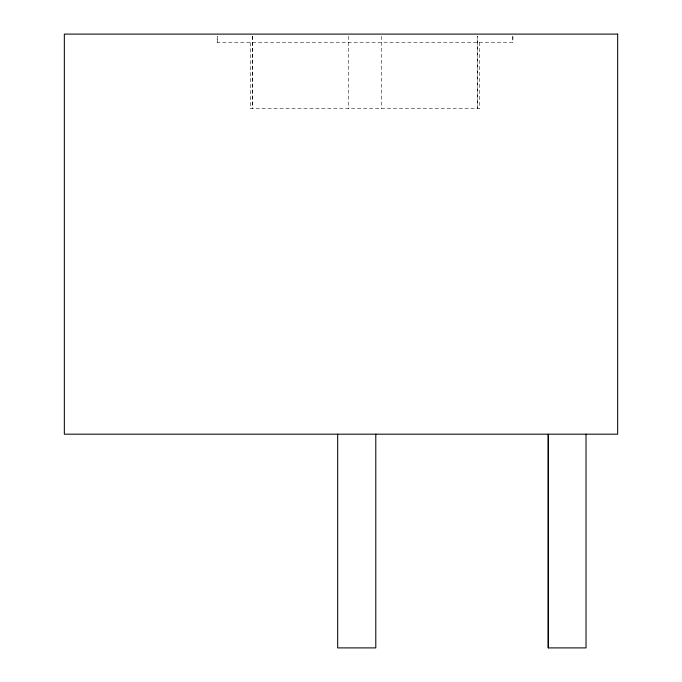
<?xml version="1.0" encoding="UTF-8"?>
<svg xmlns="http://www.w3.org/2000/svg" width="682" height="682" viewBox="0 0 682 682"><rect width="100%" height="100%" fill="white"/><g stroke="black" fill="none" stroke-linecap="round" stroke-linejoin="round"><path stroke-width="0.51" stroke-dasharray="3.41 2.56" d="M217.226 42.386L217.226 36.172L217.166 42.386L512.873 42.386L512.873 36.172M512.821 36.172L512.821 42.386M479.702 42.386L479.702 108.651L250.345 108.651L250.345 42.386M381.588 36.231L381.588 108.651M348.451 36.231L348.451 108.651M252.476 36.172L252.476 108.651M252.374 36.172L252.374 108.651M477.664 108.651L477.664 36.172L477.562 108.651"/><path stroke-width="1.02" d="M548.251 647.9L548.251 434.187L548.243 647.9L586.026 647.9L586.026 434.187M375.791 434.187L375.791 647.9L337.684 647.9L337.684 434.187M617.662 34.1L64.338 34.1L64.338 434.187L617.662 434.187L617.662 34.1"/></g></svg>
